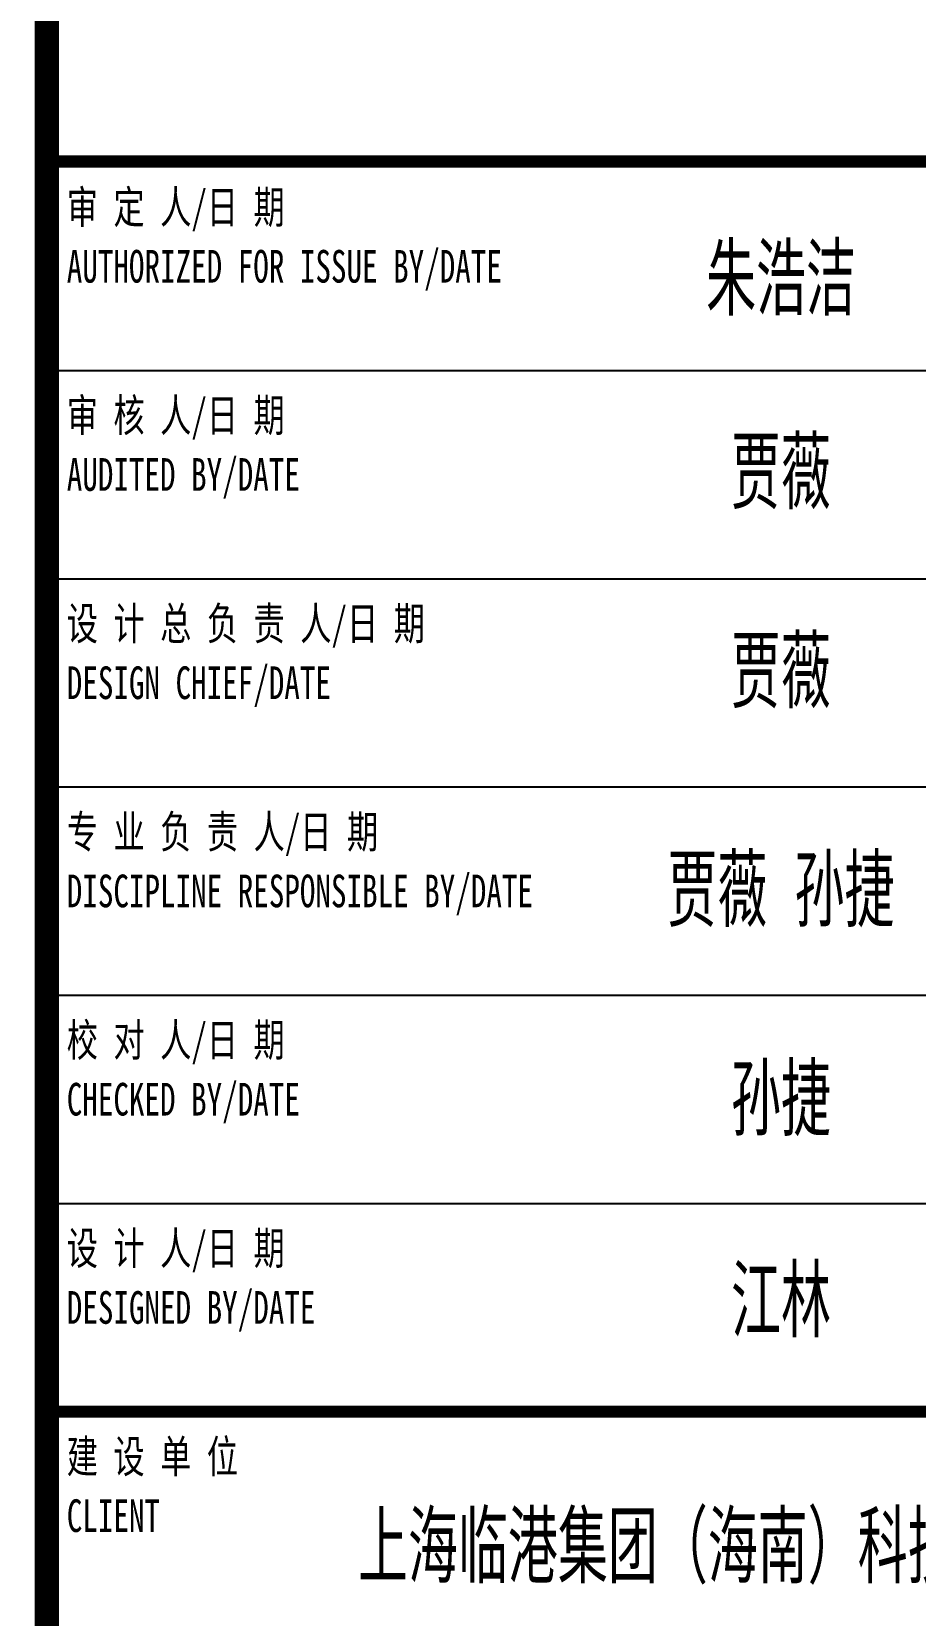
# Model space of a CAD drawing. Header units: millimetres. Extents: x -1048436 to -185795, y -983427 to 400387.
# Drawn here: x -498356 to -496190, y -685243 to -681362 of the extents above; entities that cross this region are included whole.
import ezdxf
from ezdxf.enums import TextEntityAlignment as Align

# ---------------------------------------------------------------- set-up
doc = ezdxf.new("R2010")
doc.units = ezdxf.units.MM
doc.header["$LTSCALE"] = 500
doc.layers.add('2017_11-sheet-R$0$C-SHET-TTLB', color=11, linetype='Continuous')
doc.layers.add('C-SHET-TTLB', color=11, linetype='Continuous')
doc.styles.add('2017_11-sheet-R$0$SHEET-ECADI', font='simhei.ttf', dxfattribs={"width": 0.7})
doc.styles.add('ECADI', font='hzs.shx', dxfattribs={"width": 0.7, "bigfont": 'hztxt.shx'})

# ---------------------------------------------------------------- blocks, each defined once
blk = doc.blocks.new('2017_11-sheet-R', base_point=(415, 5))
at = {"layer": '2017_11-sheet-R$0$C-SHET-TTLB'}
for p, q in [((340.021, 123.16), (415, 123.16)), ((340.021, 112.951), (415, 112.951)), ((340.021, 102.743), (415, 102.743)), ((340.021, 92.535), (415, 92.535)), ((340.021, 82.327), (415, 82.327))]:
    blk.add_line(p, q, dxfattribs=at)
for points in [[(339.706, 133.41, 0.6, 0.6, 0), (414.706, 133.41, 0.9, 0.9, 0)], [(340.021, 72.118, 0.6, 0.6, 0), (415.021, 72.118, 0.9, 0.9, 0)]]:
    blk.add_lwpolyline(points, format="xyseb", dxfattribs=at)
at = {"layer": '2017_11-sheet-R$0$C-SHET-TTLB', "style": '2017_11-sheet-R$0$SHEET-ECADI', "width": 0.7}
for s, p in [('审 定 人/日 期', (340.978, 130.373)), ('AUTHORIZED FOR ISSUE BY/DATE', (340.978, 127.469)), ('审 核 人/日 期', (340.978, 120.167)), ('AUDITED BY/DATE', (340.978, 117.263)), ('设 计 总 负 责 人/日 期', (340.978, 109.958)), ('DESIGN CHIEF/DATE', (340.978, 107.055)), ('专 业 负 责 人/日 期', (340.978, 99.75)), ('DISCIPLINE RESPONSIBLE BY/DATE', (340.978, 96.847)), ('校 对 人/日 期', (340.978, 89.542)), ('CHECKED BY/DATE', (340.978, 86.638)), ('设 计 人/日 期', (340.978, 79.334)), ('DESIGNED BY/DATE', (340.978, 76.43)), ('建 设 单 位', (340.978, 69.125)), ('CLIENT', (340.978, 66.222))]:
    blk.add_text(s, height=1.6, dxfattribs=at).set_placement(p)
blk = doc.blocks.new('集团图框A1')
at = {"layer": 'C-SHET-TTLB'}
blk.add_lwpolyline([(1005.849, -110.525, 1.2, 1.2, 0), (1005.849, -684.525, 0.9, 0.9, 0)], format="xyseb", dxfattribs=at)
blk.add_blockref('2017_11-sheet-R', (1080.849, -684.525), dxfattribs=at)
at = {"color": 2, "style": 'ECADI', "width": 0.7}
for tag, p in [('序号1', (1009.725, -381.882)), ('记要1', (1037.918, -381.902)), ('日期1', (1073.262, -381.715)), ('序号2', (1009.725, -387.766)), ('日期2', (1073.262, -387.599)), ('记要2', (1037.918, -387.786)), ('序号3', (1009.725, -393.63)), ('记要3', (1037.918, -393.649)), ('日期3', (1073.262, -393.462)), ('日期4', (1073.262, -399.346)), ('序号4', (1009.725, -399.514)), ('记要4', (1037.918, -399.533)), ('合作设计单位', (1042.526, -542.753)), ('审定人', (1041.844, -561.744)), ('审核人', (1041.844, -571.229)), ('设计总负责人', (1041.844, -580.988)), ('专业负责人', (1041.844, -591.717)), ('校对人', (1041.844, -601.96)), ('设计人', (1041.844, -611.834)), ('建设单位上', (1044.38, -619.93)), ('建设单位中', (1044.38, -623.891)), ('建设单位下', (1044.38, -627.736)), ('项目名称上', (1044.351, -632.3)), ('项目名称中', (1044.351, -636.382)), ('项目名称下', (1044.351, -640.334)), ('子项', (1043.589, -646.934)), ('图名上', (1044.475, -653.59)), ('图名中', (1044.475, -657.496)), ('图名下', (1044.475, -661.62)), ('工程编号', (1027.104, -667.578)), ('阶段', (1063.924, -667.607)), ('比例', (1025.965, -674.192)), ('专业', (1063.722, -673.974)), ('日期', (1026.104, -680.734)), ('图别、图号', (1066.046, -680.837))]:
    blk.add_attdef(tag, text='', height=3.5, dxfattribs=at).set_placement(p, align=Align.MIDDLE)
blk = doc.blocks.new('A1')
ref = blk.add_blockref('集团图框A1', (-609654.507, -640037.88))
ref.add_attrib('设计人', '江林', dxfattribs={"color": 2, "height": 3.5, "style": 'ECADI', "width": 0.7}).set_placement((-608612.663, -640649.715), align=Align.MIDDLE)
ref.add_attrib('校对人', '孙捷', dxfattribs={"color": 2, "height": 3.5, "style": 'ECADI', "width": 0.7}).set_placement((-608612.663, -640639.841), align=Align.MIDDLE)
ref.add_attrib('审核人', '贾薇', dxfattribs={"color": 2, "height": 3.5, "style": 'ECADI', "width": 0.7}).set_placement((-608612.663, -640609.11), align=Align.MIDDLE)
ref.add_attrib('审定人', '朱浩洁', dxfattribs={"color": 2, "height": 3.5, "style": 'ECADI', "width": 0.7}).set_placement((-608612.663, -640599.625), align=Align.MIDDLE)
ref.add_attrib('专业负责人', '贾薇 孙捷', dxfattribs={"color": 2, "height": 3.5, "style": 'ECADI', "width": 0.7}).set_placement((-608612.663, -640629.598), align=Align.MIDDLE)
ref.add_attrib('设计总负责人', '贾薇', dxfattribs={"color": 2, "height": 3.5, "style": 'ECADI', "width": 0.7}).set_placement((-608612.663, -640618.868), align=Align.MIDDLE)
ref.add_attrib('建设单位中', '上海临港集团（海南）科技城管理有限公司', dxfattribs={"color": 2, "height": 3.5, "style": 'ECADI', "width": 0.7}).set_placement((-608610.127, -640661.771), align=Align.MIDDLE)

msp = doc.modelspace()

# ---------------------------------------------------------------- block references
at = {"xscale": 50, "yscale": 50, "zscale": 50}
msp.add_blockref('A1', (29934114, 31348020.2), dxfattribs=at)

doc.saveas('drawing.dxf')
